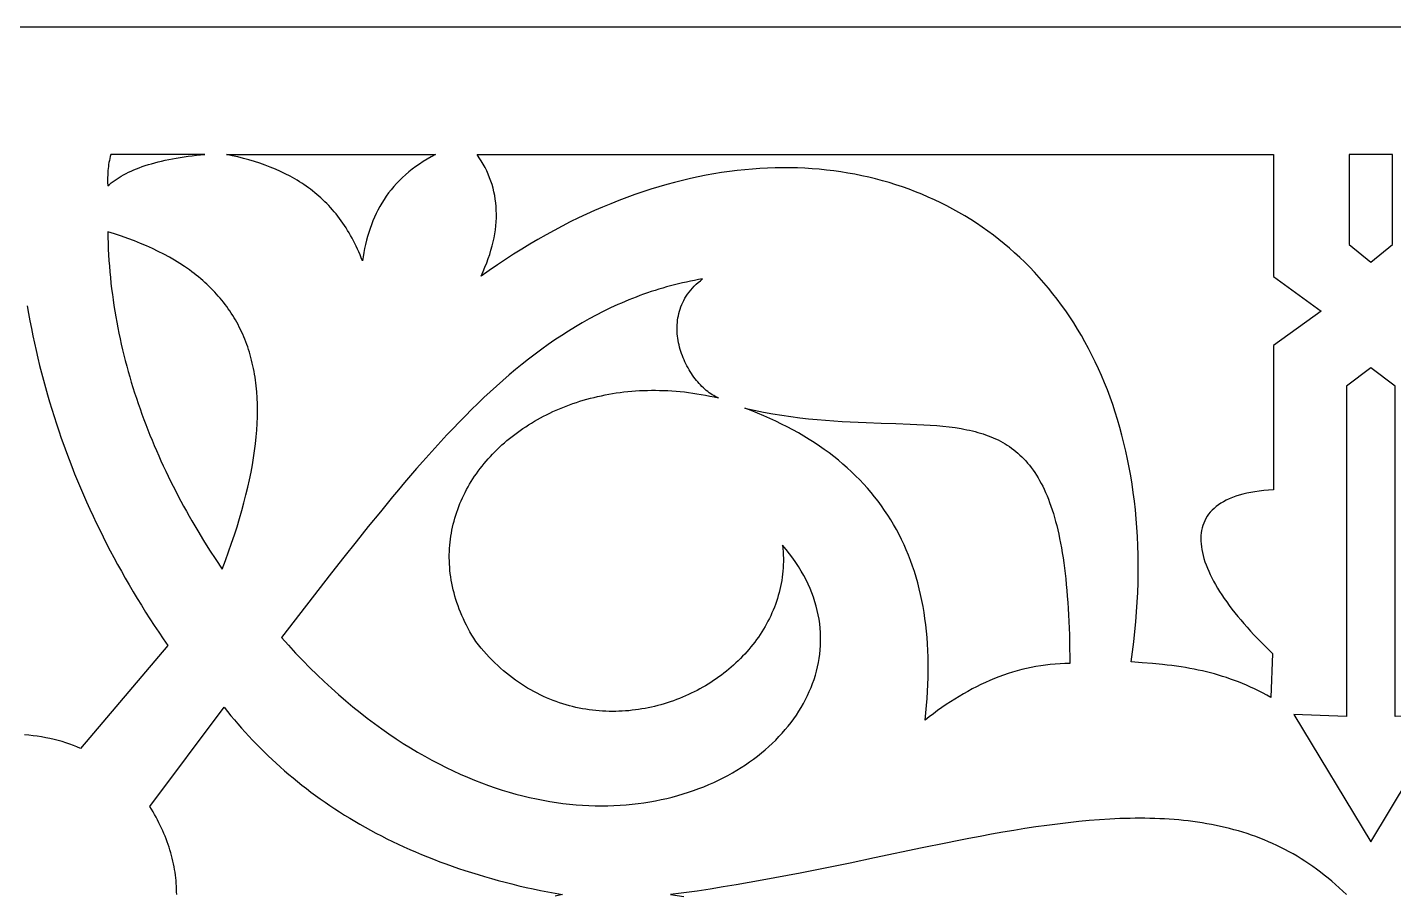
# Model space of a CAD drawing. Extents: x -186 to 189, y -31 to 29.
# Drawn here: x -139.01 to -91.74, y -1.28 to 28.72 of the extents above; entities that cross this region are included whole.
import ezdxf

# ---------------------------------------------------------------- set-up
doc = ezdxf.new("R2010")
doc.units = 0
doc.header["$MEASUREMENT"] = 0
doc.layers.add('LAYER_1', color=18, linetype='CONTINUOUS')

msp = doc.modelspace()

# ---------------------------------------------------------------- linework, layer by layer
at = {"layer": 'LAYER_1'}
for points in [[(-186.282, -31.278), (188.718, -31.278), (188.718, 28.722), (-186.282, 28.722)], [(-136.223, 23.239), (-136.166, 23.29), (-136.106, 23.341), (-136.043, 23.39), (-135.976, 23.439), (-135.906, 23.487), (-135.833, 23.533), (-135.757, 23.579), (-135.677, 23.623), (-135.595, 23.667), (-135.509, 23.709), (-135.42, 23.75), (-135.328, 23.79), (-135.233, 23.829), (-135.135, 23.867), (-135.034, 23.903), (-134.929, 23.938), (-134.822, 23.972), (-134.712, 24.005), (-134.599, 24.037), (-134.483, 24.067), (-134.363, 24.096), (-134.241, 24.124), (-134.117, 24.15), (-133.989, 24.175), (-133.858, 24.198), (-133.725, 24.22), (-133.588, 24.241), (-133.449, 24.26), (-133.307, 24.278), (-133.162, 24.295), (-133.015, 24.309), (-132.865, 24.323), (-136.123, 24.323), (-136.141, 24.253), (-136.157, 24.183), (-136.171, 24.114), (-136.184, 24.044), (-136.196, 23.975), (-136.205, 23.906), (-136.22, 23.768), (-136.229, 23.632), (-136.232, 23.499), (-136.23, 23.367)], [(-132.12, 24.323), (-124.886, 24.323), (-125.033, 24.245), (-125.176, 24.164), (-125.313, 24.081), (-125.445, 23.994), (-125.573, 23.906), (-125.695, 23.814), (-125.813, 23.72), (-125.926, 23.623), (-126.034, 23.524), (-126.138, 23.422), (-126.237, 23.318), (-126.332, 23.212), (-126.422, 23.103), (-126.508, 22.992), (-126.59, 22.878), (-126.668, 22.763), (-126.742, 22.645), (-126.812, 22.525), (-126.878, 22.403), (-126.94, 22.278), (-126.998, 22.152), (-127.053, 22.024), (-127.104, 21.894), (-127.152, 21.762), (-127.196, 21.628), (-127.237, 21.492), (-127.275, 21.355), (-127.309, 21.215), (-127.341, 21.074), (-127.369, 20.932), (-127.394, 20.788), (-127.417, 20.642), (-127.457, 20.747), (-127.499, 20.85), (-127.542, 20.952), (-127.586, 21.051), (-127.631, 21.149), (-127.678, 21.245), (-127.726, 21.34), (-127.775, 21.432), (-127.825, 21.523), (-127.877, 21.612), (-127.929, 21.7), (-127.983, 21.786), (-128.038, 21.87), (-128.094, 21.952), (-128.151, 22.033), (-128.209, 22.112), (-128.269, 22.19), (-128.329, 22.266), (-128.391, 22.341), (-128.454, 22.414), (-128.518, 22.485), (-128.582, 22.555), (-128.648, 22.624), (-128.715, 22.691), (-128.783, 22.756), (-128.852, 22.82), (-128.922, 22.883), (-128.993, 22.944), (-129.065, 23.003), (-129.138, 23.062), (-129.212, 23.119), (-129.287, 23.174), (-129.362, 23.229), (-129.439, 23.281), (-129.517, 23.333), (-129.595, 23.383), (-129.675, 23.432), (-129.755, 23.48), (-129.836, 23.526), (-129.918, 23.572), (-130.085, 23.658), (-130.255, 23.74), (-130.428, 23.818), (-130.605, 23.89), (-130.784, 23.959), (-130.967, 24.022), (-131.152, 24.082), (-131.34, 24.138), (-131.531, 24.19), (-131.725, 24.238), (-131.921, 24.282)], [(-94.248, 18.91), (-95.894, 17.719), (-95.894, 13.41), (-95.894, 12.727), (-96.065, 12.715), (-96.23, 12.7), (-96.387, 12.682), (-96.539, 12.66), (-96.684, 12.634), (-96.823, 12.606), (-96.956, 12.574), (-97.082, 12.538), (-97.203, 12.5), (-97.317, 12.458), (-97.425, 12.413), (-97.528, 12.366), (-97.624, 12.315), (-97.715, 12.261), (-97.799, 12.204), (-97.878, 12.145), (-97.952, 12.083), (-98.019, 12.018), (-98.081, 11.95), (-98.138, 11.88), (-98.189, 11.808), (-98.234, 11.733), (-98.274, 11.655), (-98.309, 11.575), (-98.339, 11.493), (-98.363, 11.408), (-98.382, 11.321), (-98.396, 11.233), (-98.405, 11.142), (-98.409, 11.049), (-98.408, 10.954), (-98.402, 10.857), (-98.391, 10.758), (-98.375, 10.657), (-98.355, 10.555), (-98.33, 10.451), (-98.3, 10.345), (-98.265, 10.238), (-98.227, 10.129), (-98.183, 10.018), (-98.135, 9.907), (-98.083, 9.794), (-98.026, 9.679), (-97.965, 9.563), (-97.9, 9.446), (-97.831, 9.328), (-97.758, 9.209), (-97.68, 9.089), (-97.599, 8.968), (-97.513, 8.845), (-97.424, 8.722), (-97.331, 8.599), (-97.233, 8.474), (-97.133, 8.349), (-97.028, 8.223), (-96.92, 8.096), (-96.808, 7.969), (-96.693, 7.841), (-96.574, 7.713), (-96.452, 7.585), (-96.326, 7.456), (-96.197, 7.327), (-96.065, 7.198), (-95.929, 7.069), (-95.982, 5.545), (-96.128, 5.623), (-96.272, 5.698), (-96.414, 5.769), (-96.555, 5.837), (-96.694, 5.902), (-96.832, 5.963), (-96.97, 6.022), (-97.107, 6.078), (-97.244, 6.13), (-97.381, 6.18), (-97.517, 6.228), (-97.654, 6.272), (-97.792, 6.315), (-97.931, 6.355), (-98.07, 6.392), (-98.211, 6.428), (-98.353, 6.461), (-98.497, 6.492), (-98.643, 6.521), (-98.791, 6.549), (-98.941, 6.575), (-99.094, 6.599), (-99.25, 6.622), (-99.408, 6.643), (-99.571, 6.662), (-99.736, 6.681), (-100.079, 6.715), (-100.438, 6.744), (-100.817, 6.771), (-100.769, 7.123), (-100.726, 7.472), (-100.689, 7.819), (-100.657, 8.162), (-100.631, 8.502), (-100.609, 8.839), (-100.593, 9.172), (-100.582, 9.503), (-100.576, 9.83), (-100.576, 10.154), (-100.58, 10.475), (-100.589, 10.793), (-100.603, 11.107), (-100.622, 11.418), (-100.645, 11.726), (-100.674, 12.03), (-100.707, 12.331), (-100.745, 12.629), (-100.787, 12.923), (-100.834, 13.214), (-100.886, 13.502), (-100.942, 13.786), (-101.003, 14.066), (-101.068, 14.343), (-101.137, 14.616), (-101.211, 14.886), (-101.289, 15.153), (-101.371, 15.415), (-101.458, 15.674), (-101.548, 15.93), (-101.643, 16.182), (-101.742, 16.43), (-101.845, 16.675), (-101.951, 16.915), (-102.062, 17.152), (-102.176, 17.386), (-102.295, 17.615), (-102.417, 17.841), (-102.543, 18.063), (-102.672, 18.281), (-102.806, 18.496), (-102.943, 18.706), (-103.083, 18.913), (-103.227, 19.115), (-103.374, 19.314), (-103.525, 19.509), (-103.68, 19.7), (-103.837, 19.887), (-103.998, 20.069), (-104.162, 20.248), (-104.33, 20.423), (-104.5, 20.594), (-104.674, 20.76), (-104.85, 20.923), (-105.03, 21.081), (-105.213, 21.235), (-105.398, 21.385), (-105.587, 21.531), (-105.778, 21.673), (-105.973, 21.81), (-106.17, 21.943), (-106.369, 22.072), (-106.572, 22.197), (-106.777, 22.317), (-106.984, 22.433), (-107.194, 22.545), (-107.407, 22.652), (-107.622, 22.755), (-107.839, 22.853), (-108.059, 22.947), (-108.281, 23.037), (-108.505, 23.122), (-108.732, 23.202), (-108.961, 23.278), (-109.192, 23.35), (-109.425, 23.417), (-109.66, 23.479), (-109.897, 23.537), (-110.136, 23.59), (-110.377, 23.639), (-110.619, 23.682), (-110.864, 23.722), (-111.11, 23.756), (-111.358, 23.786), (-111.608, 23.811), (-111.86, 23.831), (-112.113, 23.847), (-112.367, 23.857), (-112.623, 23.863), (-112.881, 23.864), (-113.14, 23.861), (-113.4, 23.852), (-113.662, 23.838), (-113.925, 23.82), (-114.189, 23.796), (-114.454, 23.768), (-114.721, 23.735), (-114.988, 23.696), (-115.257, 23.653), (-115.527, 23.604), (-115.797, 23.551), (-116.069, 23.492), (-116.341, 23.428), (-116.615, 23.36), (-116.889, 23.286), (-117.164, 23.207), (-117.439, 23.122), (-117.715, 23.033), (-117.992, 22.938), (-118.269, 22.838), (-118.547, 22.733), (-118.826, 22.622), (-119.105, 22.506), (-119.384, 22.385), (-119.663, 22.259), (-119.943, 22.127), (-120.223, 21.99), (-120.503, 21.847), (-120.784, 21.699), (-121.064, 21.545), (-121.345, 21.386), (-121.626, 21.222), (-121.906, 21.052), (-122.187, 20.876), (-122.468, 20.695), (-122.748, 20.509), (-123.028, 20.316), (-123.308, 20.119), (-123.239, 20.271), (-123.175, 20.423), (-123.116, 20.573), (-123.062, 20.722), (-123.012, 20.869), (-122.968, 21.015), (-122.928, 21.159), (-122.893, 21.302), (-122.863, 21.444), (-122.837, 21.584), (-122.816, 21.723), (-122.8, 21.86), (-122.789, 21.996), (-122.782, 22.131), (-122.78, 22.264), (-122.783, 22.396), (-122.79, 22.526), (-122.802, 22.655), (-122.818, 22.783), (-122.84, 22.91), (-122.865, 23.035), (-122.896, 23.158), (-122.931, 23.281), (-122.97, 23.402), (-123.014, 23.522), (-123.063, 23.64), (-123.116, 23.757), (-123.173, 23.873), (-123.235, 23.987), (-123.302, 24.1), (-123.373, 24.212), (-123.448, 24.323), (-95.894, 24.323), (-95.894, 20.101)], [(-92.532, 20.6), (-91.783, 21.207), (-91.783, 24.323), (-93.281, 24.323), (-93.281, 21.207)], [(-132.269, 9.983), (-132.155, 10.284), (-132.047, 10.581), (-131.944, 10.875), (-131.847, 11.164), (-131.755, 11.449), (-131.669, 11.729), (-131.588, 12.006), (-131.513, 12.279), (-131.444, 12.548), (-131.38, 12.813), (-131.322, 13.074), (-131.269, 13.331), (-131.222, 13.584), (-131.18, 13.833), (-131.144, 14.078), (-131.113, 14.32), (-131.088, 14.557), (-131.069, 14.791), (-131.055, 15.021), (-131.047, 15.247), (-131.045, 15.469), (-131.048, 15.687), (-131.056, 15.902), (-131.07, 16.113), (-131.09, 16.32), (-131.102, 16.422), (-131.115, 16.523), (-131.13, 16.623), (-131.146, 16.723), (-131.164, 16.821), (-131.183, 16.919), (-131.203, 17.015), (-131.225, 17.111), (-131.248, 17.206), (-131.272, 17.3), (-131.298, 17.393), (-131.325, 17.485), (-131.354, 17.576), (-131.384, 17.666), (-131.416, 17.756), (-131.449, 17.844), (-131.483, 17.932), (-131.519, 18.018), (-131.556, 18.104), (-131.594, 18.189), (-131.634, 18.273), (-131.676, 18.356), (-131.718, 18.438), (-131.762, 18.519), (-131.808, 18.6), (-131.855, 18.679), (-131.903, 18.758), (-131.953, 18.836), (-132.004, 18.912), (-132.056, 18.989), (-132.11, 19.064), (-132.166, 19.138), (-132.222, 19.211), (-132.28, 19.284), (-132.34, 19.356), (-132.401, 19.426), (-132.463, 19.496), (-132.527, 19.565), (-132.592, 19.634), (-132.658, 19.701), (-132.726, 19.768), (-132.796, 19.833), (-132.866, 19.898), (-132.939, 19.962), (-133.012, 20.025), (-133.087, 20.088), (-133.163, 20.149), (-133.241, 20.21), (-133.32, 20.27), (-133.401, 20.329), (-133.566, 20.444), (-133.737, 20.556), (-133.914, 20.665), (-134.096, 20.771), (-134.284, 20.873), (-134.477, 20.972), (-134.676, 21.068), (-134.881, 21.16), (-135.091, 21.25), (-135.307, 21.336), (-135.529, 21.419), (-135.756, 21.499), (-135.989, 21.575), (-136.228, 21.649), (-136.224, 21.45), (-136.217, 21.252), (-136.209, 21.053), (-136.199, 20.856), (-136.186, 20.659), (-136.172, 20.462), (-136.155, 20.266), (-136.136, 20.07), (-136.116, 19.875), (-136.093, 19.68), (-136.068, 19.486), (-136.041, 19.292), (-136.013, 19.099), (-135.982, 18.906), (-135.949, 18.714), (-135.915, 18.522), (-135.878, 18.331), (-135.84, 18.14), (-135.8, 17.95), (-135.758, 17.761), (-135.714, 17.572), (-135.668, 17.383), (-135.62, 17.195), (-135.571, 17.007), (-135.519, 16.82), (-135.466, 16.634), (-135.411, 16.448), (-135.355, 16.263), (-135.296, 16.078), (-135.236, 15.894), (-135.174, 15.71), (-135.111, 15.527), (-135.046, 15.345), (-134.979, 15.163), (-134.91, 14.981), (-134.84, 14.8), (-134.768, 14.62), (-134.695, 14.44), (-134.62, 14.261), (-134.543, 14.083), (-134.465, 13.905), (-134.386, 13.728), (-134.304, 13.551), (-134.222, 13.375), (-134.137, 13.199), (-134.052, 13.024), (-133.964, 12.85), (-133.876, 12.676), (-133.785, 12.503), (-133.694, 12.331), (-133.601, 12.159), (-133.506, 11.988), (-133.411, 11.817), (-133.313, 11.647), (-133.115, 11.309), (-132.911, 10.974), (-132.702, 10.641), (-132.488, 10.311)], [(-115.102, 15.904), (-115.155, 15.927), (-115.208, 15.954), (-115.26, 15.983), (-115.312, 16.015), (-115.365, 16.049), (-115.416, 16.085), (-115.468, 16.124), (-115.519, 16.165), (-115.569, 16.209), (-115.619, 16.254), (-115.669, 16.302), (-115.717, 16.351), (-115.765, 16.403), (-115.812, 16.456), (-115.859, 16.511), (-115.904, 16.568), (-115.948, 16.627), (-115.991, 16.687), (-116.033, 16.749), (-116.074, 16.812), (-116.113, 16.876), (-116.151, 16.942), (-116.188, 17.009), (-116.223, 17.078), (-116.257, 17.147), (-116.289, 17.218), (-116.319, 17.289), (-116.347, 17.362), (-116.374, 17.435), (-116.399, 17.509), (-116.422, 17.584), (-116.443, 17.66), (-116.461, 17.736), (-116.478, 17.812), (-116.492, 17.889), (-116.505, 17.967), (-116.514, 18.045), (-116.522, 18.123), (-116.526, 18.201), (-116.529, 18.279), (-116.528, 18.358), (-116.525, 18.436), (-116.52, 18.514), (-116.511, 18.593), (-116.499, 18.671), (-116.485, 18.748), (-116.468, 18.825), (-116.447, 18.902), (-116.423, 18.979), (-116.397, 19.055), (-116.366, 19.13), (-116.333, 19.204), (-116.296, 19.278), (-116.256, 19.351), (-116.212, 19.423), (-116.164, 19.494), (-116.113, 19.564), (-116.058, 19.633), (-115.999, 19.701), (-115.936, 19.767), (-115.87, 19.833), (-115.799, 19.897), (-115.724, 19.959), (-115.645, 20.02), (-115.787, 19.995), (-115.928, 19.969), (-116.068, 19.941), (-116.207, 19.912), (-116.345, 19.881), (-116.482, 19.848), (-116.619, 19.814), (-116.755, 19.779), (-116.89, 19.742), (-117.025, 19.704), (-117.158, 19.664), (-117.291, 19.622), (-117.423, 19.579), (-117.555, 19.535), (-117.686, 19.49), (-117.816, 19.442), (-117.945, 19.394), (-118.074, 19.344), (-118.202, 19.293), (-118.33, 19.24), (-118.456, 19.186), (-118.582, 19.13), (-118.833, 19.015), (-119.081, 18.895), (-119.326, 18.77), (-119.57, 18.639), (-119.811, 18.503), (-120.049, 18.363), (-120.286, 18.217), (-120.521, 18.067), (-120.754, 17.912), (-120.985, 17.752), (-121.214, 17.587), (-121.442, 17.418), (-121.668, 17.245), (-121.892, 17.067), (-122.115, 16.885), (-122.336, 16.699), (-122.556, 16.509), (-122.775, 16.315), (-122.993, 16.117), (-123.21, 15.914), (-123.425, 15.709), (-123.64, 15.499), (-123.853, 15.286), (-124.066, 15.069), (-124.278, 14.849), (-124.49, 14.626), (-124.701, 14.399), (-124.911, 14.169), (-125.121, 13.936), (-125.33, 13.7), (-125.54, 13.461), (-125.749, 13.219), (-125.958, 12.974), (-126.166, 12.727), (-126.375, 12.477), (-126.793, 11.969), (-127.212, 11.452), (-127.632, 10.926), (-128.055, 10.391), (-128.48, 9.849), (-130.219, 7.618), (-129.974, 7.346), (-129.728, 7.08), (-129.482, 6.823), (-129.234, 6.572), (-128.987, 6.329), (-128.739, 6.093), (-128.491, 5.864), (-128.242, 5.643), (-127.994, 5.428), (-127.745, 5.22), (-127.496, 5.019), (-127.247, 4.825), (-126.998, 4.638), (-126.749, 4.457), (-126.5, 4.283), (-126.251, 4.115), (-126.003, 3.954), (-125.754, 3.799), (-125.507, 3.651), (-125.259, 3.508), (-125.012, 3.372), (-124.765, 3.243), (-124.519, 3.119), (-124.274, 3.001), (-124.029, 2.889), (-123.785, 2.783), (-123.542, 2.683), (-123.3, 2.589), (-123.058, 2.5), (-122.818, 2.417), (-122.578, 2.339), (-122.34, 2.267), (-122.103, 2.201), (-121.867, 2.139), (-121.632, 2.083), (-121.398, 2.032), (-121.166, 1.987), (-120.935, 1.946), (-120.705, 1.911), (-120.477, 1.88), (-120.251, 1.854), (-120.026, 1.833), (-119.803, 1.817), (-119.582, 1.805), (-119.362, 1.799), (-119.144, 1.796), (-118.929, 1.798), (-118.715, 1.805), (-118.503, 1.816), (-118.293, 1.831), (-118.085, 1.85), (-117.88, 1.874), (-117.677, 1.902), (-117.476, 1.933), (-117.277, 1.969), (-117.081, 2.009), (-116.887, 2.052), (-116.696, 2.099), (-116.507, 2.15), (-116.321, 2.205), (-116.138, 2.263), (-115.957, 2.324), (-115.779, 2.389), (-115.604, 2.457), (-115.432, 2.529), (-115.263, 2.604), (-115.097, 2.682), (-114.933, 2.763), (-114.774, 2.847), (-114.617, 2.934), (-114.463, 3.024), (-114.313, 3.117), (-114.166, 3.213), (-114.023, 3.311), (-113.883, 3.412), (-113.746, 3.516), (-113.613, 3.622), (-113.484, 3.73), (-113.358, 3.841), (-113.236, 3.954), (-113.118, 4.07), (-113.004, 4.187), (-112.894, 4.307), (-112.787, 4.429), (-112.685, 4.552), (-112.587, 4.678), (-112.493, 4.805), (-112.403, 4.935), (-112.317, 5.066), (-112.235, 5.198), (-112.158, 5.332), (-112.086, 5.468), (-112.017, 5.605), (-111.954, 5.744), (-111.895, 5.884), (-111.84, 6.025), (-111.791, 6.167), (-111.745, 6.311), (-111.705, 6.455), (-111.67, 6.6), (-111.639, 6.747), (-111.614, 6.894), (-111.593, 7.042), (-111.578, 7.191), (-111.568, 7.34), (-111.563, 7.49), (-111.563, 7.641), (-111.568, 7.792), (-111.579, 7.943), (-111.596, 8.095), (-111.617, 8.247), (-111.645, 8.399), (-111.677, 8.551), (-111.716, 8.704), (-111.76, 8.856), (-111.81, 9.008), (-111.866, 9.16), (-111.927, 9.312), (-111.995, 9.464), (-112.068, 9.615), (-112.148, 9.766), (-112.233, 9.917), (-112.325, 10.067), (-112.423, 10.216), (-112.527, 10.365), (-112.638, 10.513), (-112.754, 10.66), (-112.878, 10.806), (-112.867, 10.693), (-112.859, 10.58), (-112.854, 10.468), (-112.852, 10.356), (-112.852, 10.245), (-112.855, 10.134), (-112.861, 10.024), (-112.869, 9.915), (-112.88, 9.807), (-112.894, 9.699), (-112.91, 9.592), (-112.929, 9.485), (-112.95, 9.38), (-112.973, 9.275), (-112.999, 9.171), (-113.028, 9.068), (-113.058, 8.965), (-113.091, 8.864), (-113.127, 8.763), (-113.164, 8.663), (-113.204, 8.565), (-113.246, 8.467), (-113.29, 8.37), (-113.336, 8.274), (-113.385, 8.179), (-113.435, 8.085), (-113.487, 7.992), (-113.542, 7.9), (-113.598, 7.81), (-113.656, 7.72), (-113.716, 7.631), (-113.778, 7.544), (-113.842, 7.458), (-113.908, 7.373), (-113.975, 7.289), (-114.044, 7.206), (-114.115, 7.125), (-114.188, 7.045), (-114.262, 6.966), (-114.338, 6.888), (-114.415, 6.812), (-114.494, 6.737), (-114.574, 6.663), (-114.656, 6.591), (-114.739, 6.52), (-114.824, 6.451), (-114.91, 6.383), (-114.997, 6.317), (-115.086, 6.252), (-115.176, 6.188), (-115.267, 6.126), (-115.36, 6.066), (-115.453, 6.007), (-115.548, 5.949), (-115.644, 5.894), (-115.741, 5.839), (-115.839, 5.787), (-115.938, 5.736), (-116.038, 5.687), (-116.14, 5.64), (-116.241, 5.594), (-116.344, 5.55), (-116.448, 5.508), (-116.553, 5.467), (-116.658, 5.428), (-116.764, 5.391), (-116.871, 5.356), (-116.978, 5.323), (-117.087, 5.292), (-117.196, 5.263), (-117.305, 5.235), (-117.415, 5.209), (-117.526, 5.186), (-117.637, 5.164), (-117.748, 5.145), (-117.86, 5.127), (-117.973, 5.111), (-118.085, 5.098), (-118.199, 5.086), (-118.312, 5.077), (-118.426, 5.07), (-118.54, 5.065), (-118.654, 5.062), (-118.768, 5.061), (-118.883, 5.062), (-118.997, 5.066), (-119.112, 5.072), (-119.227, 5.08), (-119.342, 5.09), (-119.456, 5.103), (-119.571, 5.118), (-119.686, 5.135), (-119.8, 5.155), (-119.915, 5.177), (-120.029, 5.201), (-120.143, 5.228), (-120.257, 5.257), (-120.371, 5.289), (-120.484, 5.323), (-120.597, 5.36), (-120.709, 5.399), (-120.822, 5.44), (-120.933, 5.485), (-121.045, 5.531), (-121.155, 5.581), (-121.266, 5.633), (-121.375, 5.688), (-121.484, 5.745), (-121.593, 5.805), (-121.701, 5.867), (-121.808, 5.933), (-121.914, 6.001), (-122.02, 6.072), (-122.125, 6.145), (-122.229, 6.222), (-122.332, 6.301), (-122.434, 6.383), (-122.536, 6.468), (-122.636, 6.556), (-122.736, 6.646), (-122.834, 6.74), (-122.932, 6.837), (-123.028, 6.936), (-123.124, 7.038), (-123.218, 7.144), (-123.311, 7.252), (-123.402, 7.364), (-123.493, 7.478), (-123.563, 7.59), (-123.631, 7.702), (-123.695, 7.814), (-123.757, 7.926), (-123.816, 8.039), (-123.872, 8.151), (-123.924, 8.263), (-123.975, 8.375), (-124.022, 8.488), (-124.066, 8.6), (-124.108, 8.712), (-124.147, 8.824), (-124.183, 8.936), (-124.216, 9.048), (-124.247, 9.16), (-124.275, 9.271), (-124.3, 9.383), (-124.323, 9.494), (-124.343, 9.605), (-124.36, 9.716), (-124.375, 9.826), (-124.387, 9.936), (-124.397, 10.046), (-124.404, 10.156), (-124.408, 10.265), (-124.41, 10.374), (-124.41, 10.482), (-124.407, 10.591), (-124.402, 10.698), (-124.394, 10.805), (-124.384, 10.912), (-124.371, 11.018), (-124.356, 11.124), (-124.339, 11.229), (-124.32, 11.334), (-124.298, 11.438), (-124.274, 11.542), (-124.247, 11.645), (-124.219, 11.747), (-124.188, 11.849), (-124.155, 11.95), (-124.12, 12.05), (-124.082, 12.15), (-124.043, 12.248), (-124.001, 12.347), (-123.958, 12.444), (-123.912, 12.541), (-123.864, 12.636), (-123.814, 12.731), (-123.762, 12.825), (-123.708, 12.919), (-123.652, 13.011), (-123.594, 13.102), (-123.534, 13.193), (-123.473, 13.283), (-123.409, 13.371), (-123.343, 13.459), (-123.276, 13.545), (-123.207, 13.631), (-123.136, 13.715), (-123.063, 13.799), (-122.988, 13.881), (-122.911, 13.963), (-122.833, 14.043), (-122.753, 14.122), (-122.672, 14.2), (-122.588, 14.276), (-122.503, 14.352), (-122.417, 14.426), (-122.329, 14.499), (-122.239, 14.57), (-122.147, 14.641), (-122.054, 14.71), (-121.96, 14.778), (-121.864, 14.844), (-121.766, 14.909), (-121.667, 14.973), (-121.566, 15.035), (-121.464, 15.096), (-121.361, 15.155), (-121.256, 15.213), (-121.15, 15.269), (-121.042, 15.324), (-120.933, 15.378), (-120.823, 15.43), (-120.711, 15.48), (-120.598, 15.528), (-120.484, 15.575), (-120.369, 15.621), (-120.252, 15.665), (-120.134, 15.707), (-120.015, 15.747), (-119.895, 15.786), (-119.774, 15.823), (-119.651, 15.858), (-119.527, 15.891), (-119.403, 15.923), (-119.277, 15.953), (-119.15, 15.981), (-119.022, 16.007), (-118.893, 16.031), (-118.763, 16.053), (-118.633, 16.074), (-118.501, 16.092), (-118.368, 16.109), (-118.234, 16.123), (-118.1, 16.136), (-117.964, 16.146), (-117.828, 16.155), (-117.691, 16.161), (-117.553, 16.166), (-117.414, 16.168), (-117.275, 16.168), (-117.134, 16.166), (-116.993, 16.162), (-116.852, 16.156), (-116.709, 16.148), (-116.566, 16.137), (-116.422, 16.124), (-116.278, 16.109), (-116.133, 16.091), (-115.987, 16.072), (-115.841, 16.049), (-115.695, 16.025), (-115.547, 15.998), (-115.399, 15.969), (-115.251, 15.938)], [(-92.532, 0.544), (-89.869, 4.958), (-91.691, 4.888), (-91.691, 16.309), (-92.532, 16.939), (-93.372, 16.309), (-93.372, 4.888), (-95.194, 4.958)], [(-107.951, 4.759), (-107.923, 5.011), (-107.899, 5.262), (-107.879, 5.509), (-107.863, 5.754), (-107.851, 5.996), (-107.843, 6.236), (-107.84, 6.472), (-107.84, 6.706), (-107.844, 6.938), (-107.852, 7.167), (-107.864, 7.393), (-107.88, 7.616), (-107.9, 7.837), (-107.924, 8.054), (-107.952, 8.27), (-107.984, 8.482), (-108.02, 8.692), (-108.06, 8.9), (-108.104, 9.104), (-108.152, 9.306), (-108.204, 9.505), (-108.259, 9.702), (-108.319, 9.896), (-108.383, 10.087), (-108.451, 10.275), (-108.523, 10.461), (-108.599, 10.644), (-108.678, 10.825), (-108.762, 11.003), (-108.85, 11.178), (-108.941, 11.35), (-109.037, 11.52), (-109.137, 11.687), (-109.24, 11.852), (-109.348, 12.013), (-109.459, 12.173), (-109.575, 12.329), (-109.694, 12.483), (-109.818, 12.634), (-109.945, 12.782), (-110.076, 12.928), (-110.212, 13.071), (-110.351, 13.212), (-110.494, 13.35), (-110.641, 13.485), (-110.792, 13.617), (-110.947, 13.747), (-111.106, 13.875), (-111.269, 13.999), (-111.436, 14.121), (-111.607, 14.24), (-111.782, 14.357), (-111.961, 14.471), (-112.143, 14.582), (-112.33, 14.691), (-112.52, 14.797), (-112.715, 14.9), (-112.913, 15.001), (-113.116, 15.099), (-113.322, 15.194), (-113.533, 15.287), (-113.747, 15.377), (-113.965, 15.464), (-114.187, 15.549), (-114.022, 15.512), (-113.859, 15.477), (-113.696, 15.443), (-113.535, 15.412), (-113.216, 15.354), (-112.9, 15.303), (-112.589, 15.258), (-112.283, 15.218), (-111.981, 15.184), (-111.683, 15.155), (-111.39, 15.129), (-111.102, 15.108), (-110.817, 15.09), (-110.538, 15.075), (-110.263, 15.062), (-109.992, 15.051), (-109.466, 15.033), (-108.957, 15.017), (-108.468, 15), (-108.231, 14.99), (-107.998, 14.978), (-107.77, 14.964), (-107.547, 14.947), (-107.33, 14.927), (-107.116, 14.903), (-106.908, 14.875), (-106.705, 14.842), (-106.606, 14.824), (-106.507, 14.805), (-106.41, 14.784), (-106.314, 14.762), (-106.219, 14.738), (-106.126, 14.713), (-106.034, 14.686), (-105.943, 14.658), (-105.854, 14.628), (-105.765, 14.596), (-105.678, 14.562), (-105.593, 14.526), (-105.508, 14.488), (-105.425, 14.449), (-105.343, 14.407), (-105.263, 14.363), (-105.184, 14.317), (-105.106, 14.269), (-105.029, 14.218), (-104.954, 14.165), (-104.88, 14.11), (-104.808, 14.052), (-104.736, 13.991), (-104.666, 13.929), (-104.598, 13.863), (-104.531, 13.795), (-104.465, 13.723), (-104.4, 13.65), (-104.337, 13.573), (-104.275, 13.493), (-104.214, 13.41), (-104.155, 13.324), (-104.097, 13.235), (-104.041, 13.143), (-103.986, 13.048), (-103.932, 12.949), (-103.88, 12.848), (-103.829, 12.742), (-103.779, 12.633), (-103.731, 12.521), (-103.684, 12.405), (-103.639, 12.286), (-103.595, 12.162), (-103.552, 12.035), (-103.511, 11.905), (-103.471, 11.77), (-103.433, 11.631), (-103.396, 11.489), (-103.36, 11.342), (-103.326, 11.191), (-103.294, 11.036), (-103.262, 10.877), (-103.232, 10.714), (-103.204, 10.546), (-103.177, 10.374), (-103.152, 10.198), (-103.127, 10.017), (-103.105, 9.831), (-103.084, 9.641), (-103.064, 9.446), (-103.045, 9.246), (-103.029, 9.042), (-103.013, 8.832), (-102.999, 8.618), (-102.987, 8.399), (-102.976, 8.175), (-102.966, 7.945), (-102.958, 7.711), (-102.952, 7.471), (-102.947, 7.226), (-102.943, 6.976), (-102.941, 6.721), (-103.111, 6.718), (-103.28, 6.711), (-103.448, 6.699), (-103.616, 6.684), (-103.782, 6.665), (-103.947, 6.641), (-104.112, 6.614), (-104.275, 6.582), (-104.438, 6.547), (-104.599, 6.508), (-104.76, 6.465), (-104.92, 6.419), (-105.079, 6.368), (-105.237, 6.314), (-105.395, 6.256), (-105.551, 6.195), (-105.707, 6.13), (-105.862, 6.062), (-106.016, 5.99), (-106.169, 5.914), (-106.322, 5.836), (-106.474, 5.754), (-106.625, 5.668), (-106.775, 5.58), (-106.924, 5.488), (-107.073, 5.393), (-107.221, 5.295), (-107.369, 5.194), (-107.515, 5.089), (-107.661, 4.982), (-107.806, 4.872)]]:
    msp.add_lwpolyline(points, close=True, dxfattribs=at)
for points in [[(-139.011, 19.086), (-138.966, 18.826), (-138.919, 18.568), (-138.869, 18.31), (-138.817, 18.053), (-138.762, 17.796), (-138.706, 17.54), (-138.646, 17.284), (-138.585, 17.029), (-138.521, 16.775), (-138.454, 16.521), (-138.385, 16.268), (-138.314, 16.016), (-138.241, 15.764), (-138.165, 15.513), (-138.086, 15.262), (-138.005, 15.012), (-137.922, 14.763), (-137.837, 14.514), (-137.749, 14.266), (-137.658, 14.019), (-137.565, 13.772), (-137.47, 13.526), (-137.373, 13.28), (-137.273, 13.035), (-137.17, 12.791), (-137.066, 12.547), (-136.958, 12.304), (-136.849, 12.061), (-136.737, 11.819), (-136.623, 11.578), (-136.506, 11.337), (-136.387, 11.097), (-136.265, 10.858), (-136.141, 10.619), (-136.015, 10.381), (-135.886, 10.143), (-135.754, 9.906), (-135.621, 9.67), (-135.485, 9.434), (-135.346, 9.199), (-135.205, 8.964), (-135.062, 8.73), (-134.916, 8.497), (-134.768, 8.264), (-134.618, 8.032), (-134.465, 7.801), (-134.309, 7.57), (-134.152, 7.34), (-137.173, 3.782), (-137.291, 3.834), (-137.415, 3.884), (-137.542, 3.931), (-137.673, 3.976), (-137.807, 4.017), (-137.944, 4.056), (-138.084, 4.091), (-138.227, 4.123), (-138.371, 4.152), (-138.517, 4.178), (-138.664, 4.2), (-138.812, 4.219), (-138.961, 4.234), (-139.11, 4.246)], [(-133.842, -1.278), (-133.843, -1.181), (-133.846, -1.084), (-133.85, -0.987), (-133.857, -0.89), (-133.865, -0.793), (-133.875, -0.696), (-133.887, -0.6), (-133.9, -0.503), (-133.916, -0.406), (-133.933, -0.31), (-133.952, -0.213), (-133.973, -0.117), (-133.995, -0.021), (-134.02, 0.075), (-134.046, 0.171), (-134.074, 0.267), (-134.104, 0.362), (-134.136, 0.458), (-134.169, 0.553), (-134.205, 0.648), (-134.242, 0.742), (-134.281, 0.837), (-134.322, 0.931), (-134.364, 1.025), (-134.409, 1.119), (-134.455, 1.212), (-134.503, 1.305), (-134.553, 1.398), (-134.604, 1.491), (-134.658, 1.583), (-134.713, 1.675), (-134.77, 1.766), (-132.198, 5.203), (-132.082, 5.057), (-131.964, 4.913), (-131.844, 4.769), (-131.723, 4.626), (-131.599, 4.485), (-131.473, 4.345), (-131.346, 4.206), (-131.217, 4.068), (-131.085, 3.932), (-130.952, 3.796), (-130.817, 3.662), (-130.679, 3.529), (-130.54, 3.397), (-130.399, 3.267), (-130.256, 3.138), (-130.111, 3.01), (-129.963, 2.884), (-129.814, 2.759), (-129.663, 2.635), (-129.509, 2.513), (-129.353, 2.392), (-129.196, 2.272), (-129.036, 2.154), (-128.874, 2.037), (-128.71, 1.922), (-128.544, 1.808), (-128.375, 1.696), (-128.204, 1.585), (-128.032, 1.475), (-127.856, 1.368), (-127.679, 1.261), (-127.5, 1.157), (-127.318, 1.054), (-127.134, 0.952), (-126.947, 0.852), (-126.759, 0.754), (-126.568, 0.657), (-126.374, 0.562), (-126.179, 0.469), (-125.981, 0.377), (-125.78, 0.287), (-125.578, 0.199), (-125.373, 0.112), (-125.165, 0.027), (-124.955, -0.056), (-124.743, -0.137), (-124.528, -0.216), (-124.311, -0.294), (-124.091, -0.37), (-123.869, -0.444), (-123.644, -0.516), (-123.417, -0.586), (-123.187, -0.655), (-122.954, -0.721), (-122.72, -0.786), (-122.482, -0.848), (-122.242, -0.909), (-121.999, -0.968), (-121.754, -1.025), (-121.506, -1.079), (-121.256, -1.132), (-121.003, -1.183), (-120.747, -1.232), (-120.489, -1.278), (-120.747, -1.325)], [(-93.372, -1.278), (-93.497, -1.157), (-93.623, -1.039), (-93.75, -0.924), (-93.879, -0.812), (-94.008, -0.704), (-94.138, -0.599), (-94.27, -0.497), (-94.402, -0.398), (-94.535, -0.303), (-94.67, -0.21), (-94.805, -0.12), (-94.942, -0.034), (-95.079, 0.05), (-95.218, 0.13), (-95.358, 0.208), (-95.498, 0.283), (-95.64, 0.355), (-95.783, 0.424), (-95.926, 0.49), (-96.071, 0.554), (-96.217, 0.615), (-96.363, 0.673), (-96.511, 0.729), (-96.66, 0.782), (-96.809, 0.832), (-96.96, 0.88), (-97.111, 0.926), (-97.264, 0.969), (-97.417, 1.009), (-97.572, 1.047), (-97.727, 1.083), (-97.884, 1.117), (-98.041, 1.148), (-98.199, 1.177), (-98.359, 1.204), (-98.519, 1.228), (-98.68, 1.251), (-98.842, 1.271), (-99.005, 1.289), (-99.169, 1.305), (-99.333, 1.319), (-99.499, 1.331), (-99.666, 1.342), (-99.833, 1.35), (-100.002, 1.356), (-100.171, 1.361), (-100.341, 1.364), (-100.513, 1.365), (-100.685, 1.364), (-100.858, 1.361), (-101.031, 1.357), (-101.206, 1.351), (-101.382, 1.344), (-101.558, 1.335), (-101.913, 1.312), (-102.272, 1.284), (-102.635, 1.25), (-103, 1.211), (-103.369, 1.166), (-103.741, 1.117), (-104.117, 1.064), (-104.496, 1.006), (-104.878, 0.944), (-105.263, 0.879), (-105.651, 0.81), (-106.043, 0.738), (-106.437, 0.663), (-106.835, 0.585), (-107.236, 0.505), (-108.046, 0.34), (-109.701, -0.006), (-110.546, -0.183), (-111.402, -0.359), (-112.268, -0.532), (-112.705, -0.617), (-113.145, -0.7), (-113.588, -0.781), (-114.032, -0.861), (-114.48, -0.938), (-114.93, -1.012), (-115.382, -1.084), (-115.837, -1.152), (-116.294, -1.217), (-116.753, -1.278), (-116.294, -1.339)]]:
    msp.add_lwpolyline(points, dxfattribs=at)

doc.saveas('drawing.dxf')
